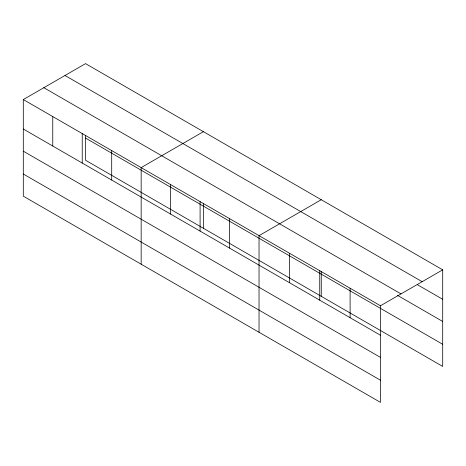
<?xml version="1.0" encoding="UTF-8"?>
<svg xmlns="http://www.w3.org/2000/svg" width="466" height="466" viewBox="0 0 466 466"><rect width="100%" height="100%" fill="white"/><g stroke="black" fill="none" stroke-linecap="round" stroke-linejoin="round"><path stroke-width="0.7" d="M380.466 357.387L380.466 305.766L23.3 99.561L23.3 196.163L380.466 402.374L380.466 357.387L23.3 151.182M85.534 135.222L85.534 160.234L442.7 366.439L442.7 269.837L85.534 63.626L23.3 99.561M203.397 131.674L141.163 167.609L141.163 264.216M321.266 199.722L259.032 235.656L259.032 332.264M380.466 305.766L442.7 269.837M64.995 75.486L422.161 281.691M417.297 284.639L442.7 299.3M43.839 87.701L401.005 293.906M397.469 295.345L442.7 321.458M85.534 138.076L442.7 344.287M23.3 129.024L380.466 335.235M23.3 174.01L380.466 380.215M350.106 288.238L350.106 317.707M321.266 271.323L321.266 296.329M319.746 270.711L319.746 300.18M289.386 253.184L289.386 282.652M229.563 218.641L229.563 248.11M203.397 203.275L203.397 228.282M200.095 201.632L200.095 231.095M170.632 184.618L170.632 214.086M111.7 150.594L111.7 180.062M82.232 133.585L82.232 163.048M52.769 116.57L52.769 146.039"/></g></svg>
